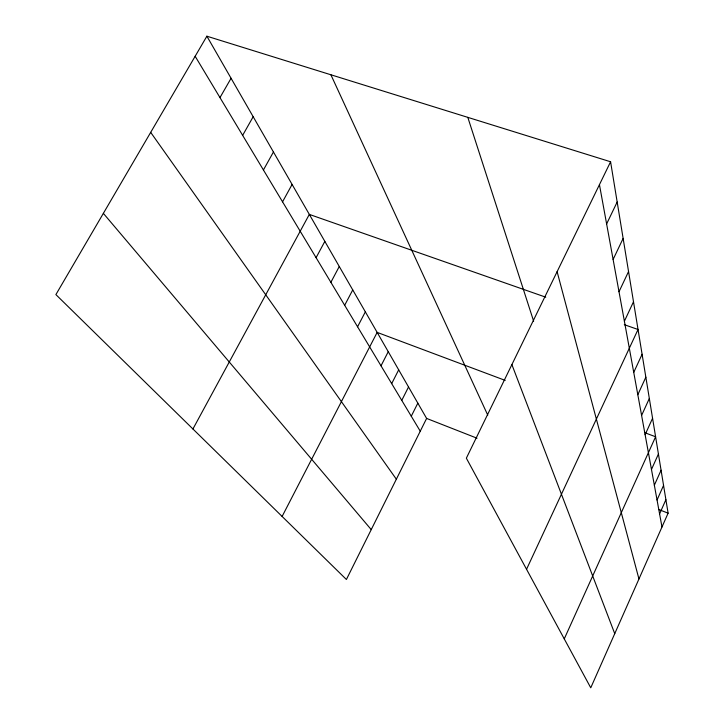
<?xml version="1.0" encoding="UTF-8"?>
<svg xmlns="http://www.w3.org/2000/svg" width="724" height="724" viewBox="0 0 724 724"><rect width="100%" height="100%" fill="white"/><g stroke="black" fill="none" stroke-linecap="round" stroke-linejoin="round"><path stroke-width="1.09" d="M610.585 161.769L668.107 513.171L590.757 687.8L466.356 458.174L610.585 161.769L206.883 36.2L55.893 294.596L346.398 579.49L426.617 418.427L206.883 36.2M657.057 499.985L663.555 485.406M659.591 513.886L665.899 499.705M654.351 485.216L661.075 470.211M651.473 469.469L658.424 454.029M564.258 638.885L655.6 436.762L645.003 432.798M645.12 434.699L652.568 418.291M641.6 415.422L649.328 398.49M637.817 394.707L645.844 377.213M633.735 372.371L642.097 354.28M526.547 569.272L638.034 329.492L624.296 324.687M624.396 321.212L633.5 301.772M619.011 291.745L628.55 271.536M613.11 259.454L623.129 238.431M606.621 223.933L617.174 202.014M411.268 416.219L417.829 403.141M401.766 400.381L408.535 386.969M391.693 383.611L398.689 369.846M381.014 365.819L388.254 351.692M282.116 516.447L377.159 332.388L505.225 380.399M357.566 326.777L365.349 311.845M344.669 305.293L352.742 289.926M330.877 282.315L339.275 266.495M316.089 257.69L324.841 241.382M192.928 428.979L309.329 214.404L545.76 297.184M282.55 201.824L292.098 184.439M263.427 169.968L273.446 151.986M242.649 135.361L253.174 116.727M219.978 97.604L231.074 78.282M426.617 418.427L477.007 438.201M658.677 509.47L668.107 513.171M103.369 213.363L371.24 529.615M150.692 132.365L396.354 479.207M195.154 56.264L420.264 431.196M330.895 74.771L487.759 415.151M511.886 364.597L614.739 633.654M467.813 117.36L533.642 321.175M557.109 271.663L638.957 578.983M599.445 184.656L661.98 526.991"/></g></svg>
